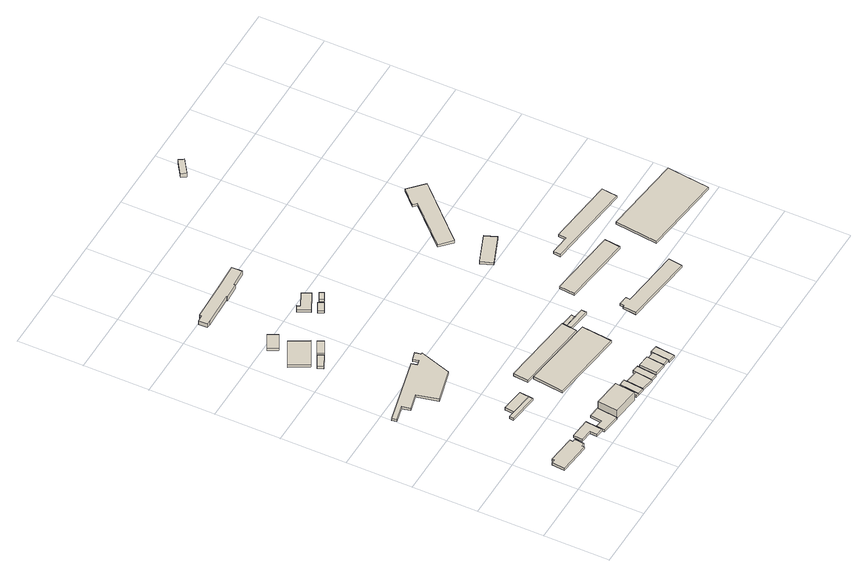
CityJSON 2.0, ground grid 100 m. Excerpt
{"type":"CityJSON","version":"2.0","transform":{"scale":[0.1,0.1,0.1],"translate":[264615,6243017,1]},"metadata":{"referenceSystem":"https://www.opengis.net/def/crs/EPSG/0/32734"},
"CityObjects":{
"building1":{"type":"Building","attributes":{"address":"Bromwell Street Woodstock Cape Town","building":"industrial","building:levels":1,"building_height":4.1,"plus_code":"4FRW3FF3+8MJ","ground_height":5.34,"roof_height":9.44},"geometry":[{"type":"Solid","lod":"1","boundaries":[[[[0,1,2,3]],[[1,4,5,2]],[[4,6,7,5]],[[6,8,9,7]],[[8,10,11,9]],[[10,12,13,11]],[[12,14,15,13]],[[14,16,17,15]],[[16,18,19,17]],[[18,0,3,19]],[[3,2,5,7,9,11,13,15,17,19]],[[18,16,14,12,10,8,6,4,1,0]]]]}]},
"building2":{"type":"Building","attributes":{"address":"Bromwell Street Woodstock Cape Town","building":"industrial","building:levels":1,"building_height":4.1,"plus_code":"4FRW3FF3+8V8","ground_height":5.14,"roof_height":9.24},"geometry":[{"type":"Solid","lod":"1","boundaries":[[[[20,21,22,23]],[[21,24,25,22]],[[24,26,27,25]],[[26,28,29,27]],[[28,30,31,29]],[[30,32,33,31]],[[32,20,23,33]],[[23,22,25,27,29,31,33]],[[32,30,28,26,24,21,20]]]]}]},
"building3":{"type":"Building","attributes":{"address":"50 Woodstock Cape Town","building":"industrial","building:levels":1,"building_height":4.1,"plus_code":"4FRW3FF4+82F","ground_height":4.99,"roof_height":9.09},"geometry":[{"type":"Solid","lod":"1","boundaries":[[[[34,35,36,37]],[[35,38,39,36]],[[38,40,41,39]],[[40,42,43,41]],[[42,44,45,43]],[[44,34,37,45]],[[37,36,39,41,43,45]],[[44,42,40,38,35,34]]]]}]},
"building4":{"type":"Building","attributes":{"building":"yes","building:levels":1,"building_height":4.1,"plus_code":"4FRW3FF3+MVP","ground_height":3.28,"roof_height":7.38},"geometry":[{"type":"Solid","lod":"1","boundaries":[[[[46,47,48,49]],[[47,50,51,48]],[[50,52,53,51]],[[52,54,55,53]],[[54,46,49,55]],[[49,48,51,53,55]],[[54,52,50,47,46]]]]}]},
"building5":{"type":"Building","attributes":{"building":"industrial","building:levels":1,"building_height":4.1,"plus_code":"4FRW3FG3+5QX","ground_height":1.87,"roof_height":5.97},"geometry":[{"type":"Solid","lod":"1","boundaries":[[[[56,57,58,59]],[[57,60,61,58]],[[60,62,63,61]],[[62,64,65,63]],[[64,66,67,65]],[[66,68,69,67]],[[68,70,71,69]],[[70,72,73,71]],[[72,74,75,73]],[[74,76,77,75]],[[76,78,79,77]],[[78,80,81,79]],[[80,82,83,81]],[[82,56,59,83]],[[59,58,61,63,65,67,69,71,73,75,77,79,81,83]],[[82,80,78,76,74,72,70,68,66,64,62,60,57,56]]]]}]},
"building6":{"type":"Building","attributes":{"building":"yes","building:levels":1,"building_height":4.1,"plus_code":"4FRW3FF3+PWC","ground_height":3.18,"roof_height":7.28},"geometry":[{"type":"Solid","lod":"1","boundaries":[[[[84,85,86,87]],[[85,88,89,86]],[[88,90,91,89]],[[90,84,87,91]],[[87,86,89,91]],[[90,88,85,84]]]]}]},
"building7":{"type":"Building","attributes":{"address":"The Hub 52 Strand Street Woodstock Cape Town","building":"apartments","building:levels":5,"building:flats":"105","building_height":15.3,"plus_code":"4FRW3FF4+75J","ground_height":5.2,"roof_height":20.5},"geometry":[{"type":"Solid","lod":"1","boundaries":[[[[92,93,94,95]],[[93,96,97,94]],[[96,98,99,97]],[[98,92,95,99]],[[95,94,97,99]],[[98,96,93,92]]]]}]},
"building8":{"type":"Building","attributes":{"building":"industrial","building:levels":1,"building_height":4.1,"plus_code":"4FRW3FG3+PP3","ground_height":2.04,"roof_height":6.14},"geometry":[{"type":"Solid","lod":"1","boundaries":[[[[100,101,102,103]],[[101,104,105,102]],[[104,106,107,105]],[[106,100,103,107]],[[103,102,105,107]],[[106,104,101,100]]]]}]},
"building9":{"type":"Building","attributes":{"building":"industrial","building:levels":1,"building_height":4.1,"plus_code":"4FRW3FG3+RPF","ground_height":2.07,"roof_height":6.17},"geometry":[{"type":"Solid","lod":"1","boundaries":[[[[108,109,110,111]],[[109,112,113,110]],[[112,114,115,113]],[[114,108,111,115]],[[111,110,113,115]],[[114,112,109,108]]]]}]},
"building10":{"type":"Building","attributes":{"address":"68 Strand Street Woodstock Cape Town","building":"industrial","building:levels":1,"building_height":4.1,"plus_code":"4FRW3FF4+777","ground_height":6.14,"roof_height":10.24},"geometry":[{"type":"Solid","lod":"1","boundaries":[[[[116,117,118,119]],[[117,120,121,118]],[[120,122,123,121]],[[122,124,125,123]],[[124,126,127,125]],[[126,116,119,127]],[[119,118,121,123,125,127]],[[126,124,122,120,117,116]]]]}]},
"building11":{"type":"Building","attributes":{"building":"industrial","building:levels":1,"building_height":4.1,"plus_code":"4FRW3FG3+XPG","ground_height":2.23,"roof_height":6.33},"geometry":[{"type":"Solid","lod":"1","boundaries":[[[[128,129,130,131]],[[129,132,133,130]],[[132,134,135,133]],[[134,128,131,135]],[[131,130,133,135]],[[134,132,129,128]]]]}]},
"building12":{"type":"Building","attributes":{"building":"industrial","building:levels":1,"building_height":4.1,"plus_code":"4FRW3FG3+PRV","ground_height":1.96,"roof_height":6.06},"geometry":[{"type":"Solid","lod":"1","boundaries":[[[[136,137,138,139]],[[137,140,141,138]],[[140,142,143,141]],[[142,136,139,143]],[[139,138,141,143]],[[142,140,137,136]]]]}]},
"building13":{"type":"Building","attributes":{"address":"74 Strand Street Woodstock Cape Town","building":"industrial","building:levels":1,"building_height":4.1,"plus_code":"4FRW3FF4+786","ground_height":5.42,"roof_height":9.52},"geometry":[{"type":"Solid","lod":"1","boundaries":[[[[144,145,146,147]],[[145,148,149,146]],[[148,150,151,149]],[[150,152,153,151]],[[152,144,147,153]],[[147,146,149,151,153]],[[152,150,148,145,144]]]]}]},
"building14":{"type":"Building","attributes":{"address":"76 Strand Street Woodstock Cape Town","building":"industrial","building:levels":1,"building_height":4.1,"plus_code":"4FRW3FF4+794","ground_height":6.14,"roof_height":10.24},"geometry":[{"type":"Solid","lod":"1","boundaries":[[[[154,155,156,157]],[[155,158,159,156]],[[158,160,161,159]],[[160,154,157,161]],[[157,156,159,161]],[[160,158,155,154]]]]}]},
"building15":{"type":"Building","attributes":{"address":"80 Strand Street Woodstock Cape Town","building":"industrial","building:levels":1,"building_height":4.1,"plus_code":"4FRW3FF4+7C5","ground_height":5.64,"roof_height":9.74},"geometry":[{"type":"Solid","lod":"1","boundaries":[[[[162,163,164,165]],[[163,166,167,164]],[[166,168,169,167]],[[168,162,165,169]],[[165,164,167,169]],[[168,166,163,162]]]]}]},
"building16":{"type":"Building","attributes":{"building":"yes","building:levels":1,"building_height":4.1,"plus_code":"4FRW3FF4+J97","ground_height":3.56,"roof_height":7.66},"geometry":[{"type":"Solid","lod":"1","boundaries":[[[[170,171,172,173]],[[171,174,175,172]],[[174,176,177,175]],[[176,170,173,177]],[[173,172,175,177]],[[176,174,171,170]]]]}]},
"building17":{"type":"Building","attributes":{"building":"yes","building:levels":1,"building_height":4.1,"plus_code":"4FRW3FF4+Q92","ground_height":3.24,"roof_height":7.34},"geometry":[{"type":"Solid","lod":"1","boundaries":[[[[178,179,180,181]],[[179,182,183,180]],[[182,184,185,183]],[[184,186,187,185]],[[186,188,189,187]],[[188,190,191,189]],[[190,178,181,191]],[[181,180,183,185,187,189,191]],[[190,188,186,184,182,179,178]]]]}]},
"building18":{"type":"Building","attributes":{"address":"77 Bromwell Street Woodstock Cape Town","building":"industrial","building:levels":1,"building_height":4.1,"plus_code":"4FRW3FF4+6GV","ground_height":6.5,"roof_height":10.6},"geometry":[{"type":"Solid","lod":"1","boundaries":[[[[192,193,194,195]],[[193,196,197,194]],[[196,198,199,197]],[[198,200,201,199]],[[200,202,203,201]],[[202,192,195,203]],[[195,194,197,199,201,203]],[[202,200,198,196,193,192]]]]}]},
"building19":{"type":"Building","attributes":{"address":"88 Strand Street Woodstock Cape Town","building":"yes","building:levels":1,"building_height":4.1,"plus_code":"4FRW3FF4+6HP","ground_height":6.5,"roof_height":10.6},"geometry":[{"type":"Solid","lod":"1","boundaries":[[[[204,192,195,205]],[[192,202,203,195]],[[202,206,207,203]],[[206,204,205,207]],[[205,195,203,207]],[[206,202,192,204]]]]}]},
"building20":{"type":"Building","attributes":{"address":"WOMAG World of Marble & Granite Marine Drive c/o N1 8005 Cape Town","building":"manufacture","building:levels":2,"operator":"WOMAG","building_height":6.9,"plus_code":"4FRW3FH3+8WP","ground_height":2.04,"roof_height":8.94},"geometry":[{"type":"Solid","lod":"1","boundaries":[[[[208,209,210,211]],[[209,212,213,210]],[[212,214,215,213]],[[214,216,217,215]],[[216,218,219,217]],[[218,220,221,219]],[[220,222,223,221]],[[222,224,225,223]],[[224,226,227,225]],[[226,228,229,227]],[[228,230,231,229]],[[230,208,211,231]],[[211,210,213,215,217,219,221,223,225,227,229,231]],[[230,228,226,224,222,220,218,216,214,212,209,208]]]]}]},
"building21":{"type":"Building","attributes":{"address":"85 Bromwell Street Woodstock Cape Town","building":"industrial","building:levels":1,"building_height":4.1,"plus_code":"4FRW3FF4+6JP","ground_height":6.7,"roof_height":10.8},"geometry":[{"type":"Solid","lod":"1","boundaries":[[[[232,233,234,235]],[[233,236,237,234]],[[236,238,239,237]],[[238,240,241,239]],[[240,242,243,241]],[[242,232,235,243]],[[235,234,237,239,241,243]],[[242,240,238,236,233,232]]]]}]},
"building22":{"type":"Building","attributes":{"building":"industrial","building:levels":1,"building_height":4.1,"plus_code":"4FRW3FG4+V47","ground_height":1.97,"roof_height":6.07},"geometry":[{"type":"Solid","lod":"1","boundaries":[[[[244,245,246,247]],[[245,248,249,246]],[[248,250,251,249]],[[250,244,247,251]],[[247,246,249,251]],[[250,248,245,244]]]]}]},
"building23":{"type":"Building","attributes":{"building":"industrial","building:levels":1,"building_height":4.1,"plus_code":"4FRW3FG4+W3H","ground_height":2.27,"roof_height":6.37},"geometry":[{"type":"Solid","lod":"1","boundaries":[[[[252,253,254,255]],[[253,256,257,254]],[[256,258,259,257]],[[258,260,261,259]],[[260,262,263,261]],[[262,252,255,263]],[[255,254,257,259,261,263]],[[262,260,258,256,253,252]]]]}]},
"building24":{"type":"Building","attributes":{"building":"industrial","building:levels":1,"building_height":4.1,"plus_code":"4FRW3FG4+V5X","ground_height":2.08,"roof_height":6.18},"geometry":[{"type":"Solid","lod":"1","boundaries":[[[[264,265,266,267]],[[265,268,269,266]],[[268,270,271,269]],[[270,264,267,271]],[[267,266,269,271]],[[270,268,265,264]]]]}]},
"building25":{"type":"Building","attributes":{"building":"yes","building:levels":1,"building_height":4.1,"plus_code":"4FRW3FF4+PJX","ground_height":3.93,"roof_height":8.03},"geometry":[{"type":"Solid","lod":"1","boundaries":[[[[272,273,274,275]],[[273,276,277,274]],[[276,278,279,277]],[[278,272,275,279]],[[275,274,277,279]],[[278,276,273,272]]]]}]},
"building26":{"type":"Building","attributes":{"building":"yes","building:levels":1,"building_height":4.1,"plus_code":"4FRW3FF4+PM8","ground_height":4.14,"roof_height":8.24},"geometry":[{"type":"Solid","lod":"1","boundaries":[[[[280,281,282,283]],[[281,284,285,282]],[[284,286,287,285]],[[286,288,289,287]],[[288,280,283,289]],[[283,282,285,287,289]],[[288,286,284,281,280]]]]}]},
"building27":{"type":"Building","attributes":{"building":"industrial","building:levels":1,"building_height":4.1,"plus_code":"4FRW3FF5+F4M","ground_height":4.61,"roof_height":8.71},"geometry":[{"type":"Solid","lod":"1","boundaries":[[[[290,291,292,293]],[[291,294,295,292]],[[294,296,297,295]],[[296,298,299,297]],[[298,300,301,299]],[[300,302,303,301]],[[302,304,305,303]],[[304,290,293,305]],[[293,292,295,297,299,301,303,305]],[[304,302,300,298,296,294,291,290]]]]}]},
"building28":{"type":"Building","attributes":{"building":"industrial","building:levels":1,"building_height":4.1,"plus_code":"4FRW3FF5+R39","ground_height":3.79,"roof_height":7.89},"geometry":[{"type":"Solid","lod":"1","boundaries":[[[[306,307,308,309]],[[307,310,311,308]],[[310,312,313,311]],[[312,306,309,313]],[[309,308,311,313]],[[312,310,307,306]]]]}]},
"building29":{"type":"Building","attributes":{"building":"industrial","building:levels":1,"building_height":4.1,"plus_code":"4FRW3FG4+8X7","ground_height":2.59,"roof_height":6.69},"geometry":[{"type":"Solid","lod":"1","boundaries":[[[[314,315,316,317]],[[315,318,319,316]],[[318,320,321,319]],[[320,314,317,321]],[[317,316,319,321]],[[320,318,315,314]]]]}]},
"building30":{"type":"Building","attributes":{"building":"industrial","building:levels":1,"building_height":4.1,"plus_code":"4FRW3FG5+M33","ground_height":2.09,"roof_height":6.19},"geometry":[{"type":"Solid","lod":"1","boundaries":[[[[322,323,324,325]],[[323,326,327,324]],[[326,328,329,327]],[[328,330,331,329]],[[330,332,333,331]],[[332,322,325,333]],[[325,324,327,329,331,333]],[[332,330,328,326,323,322]]]]}]},
"building31":{"type":"Building","attributes":{"building":"industrial","building:levels":2,"building_height":6.9,"plus_code":"4FRW3FH4+VQW","ground_height":3.51,"roof_height":10.41},"geometry":[{"type":"Solid","lod":"1","boundaries":[[[[334,335,336,337]],[[335,338,339,336]],[[338,340,341,339]],[[340,334,337,341]],[[337,336,339,341]],[[340,338,335,334]]]]}]},
"building32":{"type":"Building","attributes":{"building":"industrial","building:levels":1,"building_height":4.1,"plus_code":"4FRW3FF5+XCR","ground_height":3.64,"roof_height":7.74},"geometry":[{"type":"Solid","lod":"1","boundaries":[[[[342,343,344,345]],[[343,346,347,344]],[[346,348,349,347]],[[348,350,351,349]],[[350,352,353,351]],[[352,342,345,353]],[[345,344,347,349,351,353]],[[352,350,348,346,343,342]]]]}]},
"building33":{"type":"Building","attributes":{"building":"yes","building:levels":1,"building_height":4.1,"plus_code":"4FRW3FF5+MPX","ground_height":3.5,"roof_height":7.6},"geometry":[{"type":"Solid","lod":"1","boundaries":[[[[354,355,356,357]],[[355,358,359,356]],[[358,360,361,359]],[[360,354,357,361]],[[357,356,359,361]],[[360,358,355,354]]]]}]}
},
"vertices":[
[722,505,43],[287,550,43],[287,550,84],[722,505,84],[283,514,43],[283,514,84],[227,519,43],[227,519,84],[206,319,43],[206,319,84],[694,268,43],[694,268,84],[699,309,43],[699,309,84],[749,303,43],[749,303,84],[765,454,43],[765,454,84],[717,459,43],[717,459,84],
[1116,311,41],[1134,477,41],[1134,477,82],[1116,311,82],[825,505,41],[825,505,82],[810,363,41],[810,363,82],[994,346,41],[994,346,82],[987,235,41],[987,235,82],[1106,219,41],[1106,219,82],
[1401,149,40],[1438,458,40],[1438,458,81],[1401,149,81],[1268,478,40],[1268,478,81],[1246,298,40],[1246,298,81],[1123,313,40],[1123,313,81],[1107,185,40],[1107,185,81],
[1216,1388,23],[862,1433,23],[862,1433,64],[1216,1388,64],[757,1445,23],[757,1445,64],[749,1381,23],[749,1381,64],[1208,1325,23],[1208,1325,64],
[547,2764,9],[630,2437,9],[630,2437,50],[547,2764,50],[1146,2573,9],[1146,2573,50],[1304,3059,9],[1304,3059,50],[1279,3056,9],[1279,3056,50],[1260,3151,9],[1260,3151,50],[1130,3114,9],[1130,3114,50],[1154,3026,9],[1154,3026,50],[1074,3006,9],[1074,3006,50],[1053,3094,9],[1053,3094,50],[5,2839,9],[5,2839,50],[20,2768,9],[20,2768,50],[261,2827,9],[261,2827,50],[290,2698,9],[290,2698,50],
[862,1433,22],[1216,1388,22],[1216,1388,63],[862,1433,63],[1235,1534,22],[1235,1534,63],[880,1579,22],[880,1579,63],
[1834,106,42],[1868,412,42],[1868,412,195],[1834,106,195],[1449,458,42],[1449,458,195],[1415,150,42],[1415,150,195],
[658,4204,10],[613,4293,10],[613,4293,51],[658,4204,51],[412,4192,10],[412,4192,51],[457,4103,10],[457,4103,51],
[661,4769,11],[252,4552,11],[252,4552,52],[661,4769,52],[402,4273,11],[402,4273,52],[811,4490,11],[811,4490,52],
[1868,320,51],[1850,154,51],[1850,154,92],[1868,320,92],[1889,150,51],[1889,150,92],[1884,104,51],[1884,104,92],[1930,99,51],[1930,99,92],[1954,310,51],[1954,310,92],
[643,5067,12],[408,4943,12],[408,4943,53],[643,5067,53],[481,4805,12],[481,4805,53],[716,4929,12],[716,4929,53],
[846,4416,10],[634,4305,10],[634,4305,51],[846,4416,51],[680,4217,10],[680,4217,51],[892,4328,10],[892,4328,51],
[2071,343,44],[2074,390,44],[2074,390,85],[2071,343,85],[1973,400,44],[1973,400,85],[1940,100,44],[1940,100,85],[2043,86,44],[2043,86,85],
[2071,343,51],[2043,86,51],[2043,86,92],[2071,343,92],[2246,58,51],[2246,58,92],[2280,317,51],[2280,317,92],
[2358,54,46],[2389,355,46],[2389,355,87],[2358,54,87],[2285,366,46],[2285,366,87],[2254,65,46],[2254,65,87],
[1580,1511,26],[1524,1038,26],[1524,1038,67],[1580,1511,67],[2676,900,26],[2676,900,67],[2729,1368,26],[2729,1368,67],
[2645,1489,22],[2654,1564,22],[2654,1564,63],[2645,1489,63],[2661,1627,22],[2661,1627,63],[2663,1643,22],[2663,1643,63],[1511,1777,22],[1511,1777,63],[1484,1542,22],[1484,1542,63],[2636,1408,22],[2636,1408,63],
[2598,296,55],[2601,319,55],[2601,319,96],[2598,296,96],[2417,340,55],[2417,340,96],[2391,62,55],[2391,62,96],[2569,41,55],[2569,41,96],[2571,55,55],[2571,55,96],
[2709,284,55],[2709,284,96],[2683,43,55],[2683,43,96],
[485,5856,10],[1004,5878,10],[1004,5878,79],[485,5856,79],[1002,5859,10],[1002,5859,79],[1258,5870,10],[1258,5870,79],[1257,5894,10],[1257,5894,79],[1538,5908,10],[1538,5908,79],[1532,6073,10],[1532,6073,79],[1117,6053,10],[1117,6053,79],[526,6035,10],[526,6035,79],[525,6002,10],[525,6002,79],[421,5994,10],[421,5994,79],[426,5864,10],[426,5864,79],
[2709,284,57],[2683,43,57],[2683,43,98],[2709,284,98],[2679,14,57],[2679,14,98],[2794,1,57],[2794,1,98],[2827,302,57],[2827,302,98],[2713,315,57],[2713,315,98],
[1404,4591,10],[1546,4665,10],[1546,4665,51],[1404,4591,51],[1503,4750,10],[1503,4750,51],[1360,4677,10],[1360,4677,51],
[1330,4751,13],[1625,4899,13],[1625,4899,54],[1330,4751,54],[1557,5033,13],[1557,5033,54],[1337,4922,13],[1337,4922,54],[1313,4970,13],[1313,4970,54],[1238,4933,13],[1238,4933,54],
[1599,4694,11],[1716,4754,11],[1716,4754,52],[1599,4694,52],[1680,4824,11],[1680,4824,52],[1563,4764,11],[1563,4764,52],
[2661,1627,29],[2654,1564,29],[2654,1564,70],[2661,1627,70],[2852,1541,29],[2852,1541,70],[2860,1603,29],[2860,1603,70],
[2654,1564,31],[2645,1489,31],[2645,1489,72],[2654,1564,72],[2998,1449,31],[2998,1449,72],[3006,1523,31],[3006,1523,72],[2852,1541,31],[2852,1541,72],
[4383,720,36],[4412,935,36],[4412,935,77],[4383,720,77],[3485,1040,36],[3485,1040,77],[3493,1105,36],[3493,1105,77],[3350,1122,36],[3350,1122,77],[3342,1057,36],[3342,1057,77],[3323,1060,36],[3323,1060,77],[3298,848,36],[3298,848,77],
[4318,1630,28],[4346,1872,28],[4346,1872,69],[4318,1630,69],[3272,1997,28],[3272,1997,69],[3243,1755,28],[3243,1755,69],
[3663,3362,16],[3196,3180,16],[3196,3180,57],[3663,3362,57],[3268,2997,16],[3268,2997,57],[3735,3180,16],[3735,3180,57],
[3222,3832,11],[3401,3664,11],[3401,3664,52],[3222,3832,52],[4196,4498,11],[4196,4498,52],[3967,4715,11],[3967,4715,52],[3747,4484,11],[3747,4484,52],[3798,4436,11],[3798,4436,52],
[2833,7435,25],[3057,7591,25],[3057,7591,94],[2833,7435,94],[3008,7660,25],[3008,7660,94],[2784,7505,25],[2784,7505,94],
[3828,2383,26],[3815,2270,26],[3815,2270,67],[3828,2383,67],[5162,2119,26],[5162,2119,67],[5188,2356,26],[5188,2356,67],[4145,2472,26],[4145,2472,67],[4131,2349,26],[4131,2349,67],
[4715,1895,25],[4640,1241,25],[4640,1241,66],[4715,1895,66],[5882,1100,25],[5882,1100,66],[5957,1755,25],[5957,1755,66]
]}
